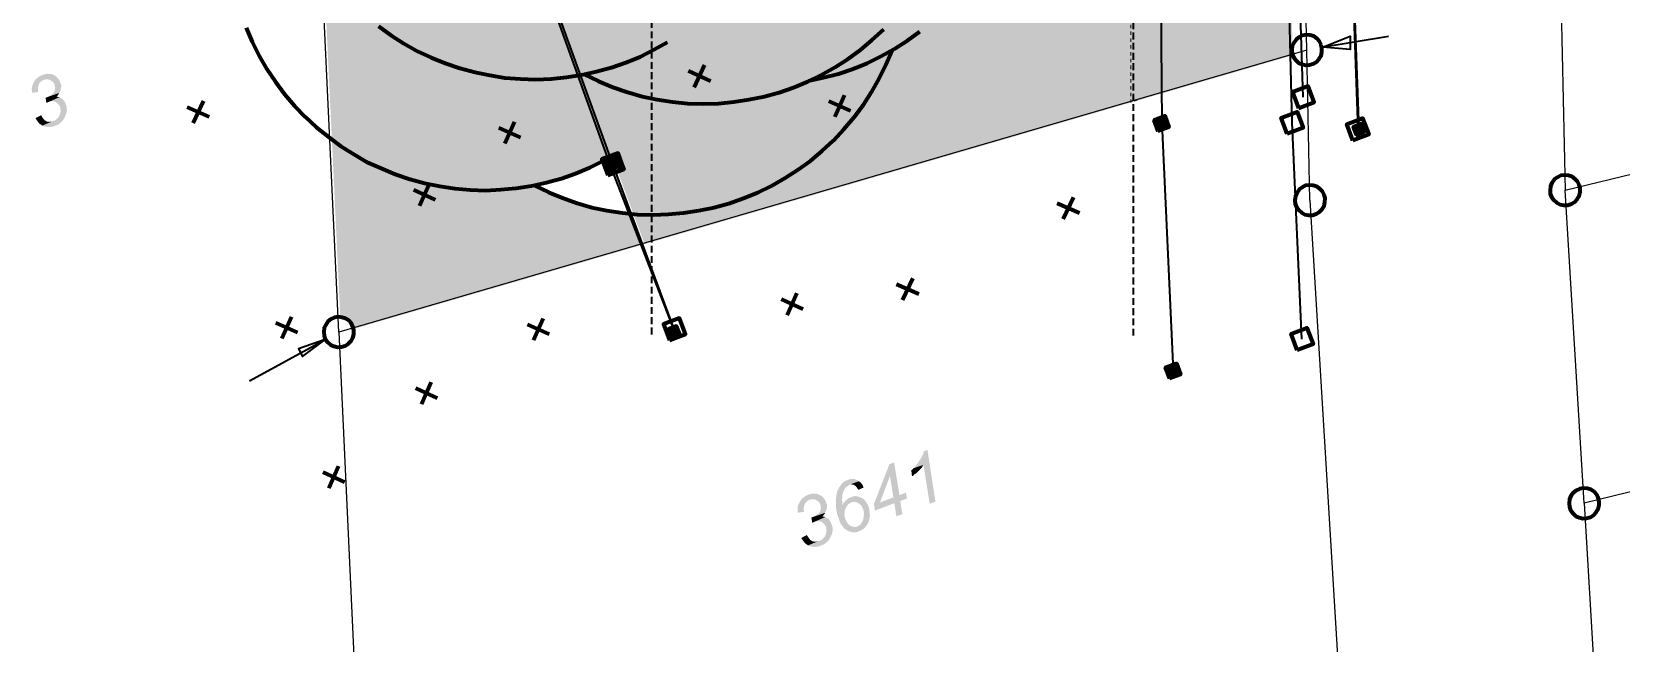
# Model space of a CAD drawing. Header units: metres. Extents: x -47 to 309, y -25 to 105.
# Drawn here: x 140.42 to 187.15, y 1.85 to 19.81 of the extents above; entities that cross this region are included whole.
import ezdxf

# ---------------------------------------------------------------- set-up
doc = ezdxf.new("R2010")
doc.units = ezdxf.units.M
for name, pattern in [('AUSGEZOGEN', [0]), ('PUNKT2_S9', [0.001, 0, -0.001]), ('VERDECKT2_S2', [0.27, 0.2, -0.07])]:
    doc.linetypes.add(name, pattern=pattern)
for name, color, linetype, lineweight in [('XR$1$Allgemein01_1', 7, 'AUSGEZOGEN', 13), ('XR$1$STANDARD_1', 7, 'AUSGEZOGEN', 25), ('XR$2$Möblierung', 7, 'AUSGEZOGEN', 13), ('XR$2$STANDARD_1', 7, 'AUSGEZOGEN', 25)]:
    doc.layers.add(name, color=color, linetype=linetype, lineweight=lineweight)

msp = doc.modelspace()

# ---------------------------------------------------------------- hatches: boundary and pattern name
at = {"layer": 'XR$1$STANDARD_1', "linetype": 'AUSGEZOGEN', "lineweight": 140, "transparency": 33554687}
h = msp.add_hatch(color=7, dxfattribs=at)
h.set_gradient(color2=(0, 0, 0), one_color=1)
h.paths.add_polyline_path([(140.7293, 18.539), (140.65, 18.5092), (140.6241, 18.4881), (140.5882, 18.4633), (140.5523, 18.4384), (140.5301, 18.4074), (140.5078, 18.3764), (140.4856, 18.3454), (140.4794, 18.3318), (140.4609, 18.2909), (140.4486, 18.2636), (140.43, 18.2227), (140.4214, 18.1855), (140.4166, 18.1384), (140.4179, 18.105), (140.4229, 18.0617), (140.418, 18.0146), (140.6112, 18.0422), (140.6, 18.0719), (140.595, 18.1152), (140.5998, 18.1623), (140.6084, 18.1995), (140.6171, 18.2366), (140.6257, 18.2738), (140.6479, 18.3048), (140.6702, 18.3358), (140.706, 18.3606), (140.732, 18.3817), (140.7716, 18.3967), (141.0848, 18.526), (141.0538, 18.5483), (141.0439, 18.5445), (141.0129, 18.5668), (140.9757, 18.5754), (140.9324, 18.5703), (140.8952, 18.579), (140.8518, 18.5739), (140.8184, 18.5726), (140.7788, 18.5577)], flags=0)
h = msp.add_hatch(color=7, dxfattribs=at)
h.set_gradient(color2=(0, 0, 0), one_color=1)
h.paths.add_polyline_path([(141.0848, 18.526), (140.7716, 18.3967), (140.8013, 18.4079), (140.8447, 18.4129), (140.8781, 18.4142), (140.9153, 18.4056), (140.9525, 18.397), (140.9797, 18.3846), (141.0145, 18.3525), (141.0455, 18.3302), (141.0703, 18.2944), (141.089, 18.2448), (141.094, 18.2015), (141.0953, 18.1681), (141.1003, 18.1247), (141.0917, 18.0875), (141.0732, 18.0466), (141.067, 18.033), (141.0448, 18.002), (141.0188, 17.9809), (140.9829, 17.9561), (140.947, 17.9312), (140.9112, 17.9064), (140.8716, 17.8915), (141.2219, 18.0122), (141.2441, 18.0432), (141.2527, 18.0804), (141.275, 18.1114), (141.2675, 18.1312), (141.2761, 18.1684), (141.2847, 18.2055), (141.2797, 18.2489), (141.2275, 18.3875), (141.2026, 18.4234), (141.1815, 18.4494), (141.1468, 18.4815), (141.1257, 18.5075)], flags=0)
h = msp.add_hatch(color=7, dxfattribs=at)
h.set_gradient(color2=(0, 0, 0), one_color=1)
h.paths.add_polyline_path([(141.2332, 17.8921), (140.904, 17.7454), (140.9535, 17.764), (140.9969, 17.7691), (141.0402, 17.7741), (141.0774, 17.7655), (141.1183, 17.747), (141.1493, 17.7247), (141.1803, 17.7025), (141.2014, 17.6765), (141.2262, 17.6406), (141.2511, 17.6047), (141.2548, 17.5948), (141.2598, 17.5515), (141.2611, 17.5181), (141.2661, 17.4747), (141.2575, 17.4375), (141.2489, 17.4004), (141.2304, 17.3595), (141.228, 17.3359), (141.2057, 17.3049), (141.1736, 17.2702), (141.1476, 17.2491), (141.1155, 17.2143), (141.0461, 17.1882), (140.7231, 17.0551), (140.764, 17.0366), (140.7875, 17.0342), (140.8247, 17.0256), (140.8619, 17.017), (140.9089, 17.0121), (140.9424, 17.0134), (140.9857, 17.0184), (141.0291, 17.0234), (141.1875, 17.0832), (141.2135, 17.1043), (141.2494, 17.1291), (141.2753, 17.1502), (141.3075, 17.1849), (141.3335, 17.206), (141.352, 17.2469), (141.3742, 17.2779), (141.3927, 17.3189), (141.4051, 17.3461), (141.4236, 17.387), (141.4322, 17.4242), (141.4408, 17.4614), (141.4494, 17.4985), (141.4444, 17.5419), (141.4431, 17.5753), (141.4381, 17.6187), (141.3895, 17.7474), (141.3647, 17.7833), (141.3436, 17.8093), (141.3089, 17.8414), (141.2952, 17.8476), (141.2642, 17.8698)], flags=0)
h = msp.add_hatch(color=7, dxfattribs=at)
h.set_gradient(color2=(0, 0, 0), one_color=1)
h.paths.add_polyline_path([(140.822, 17.8728), (140.8446, 17.723), (140.904, 17.7454), (141.2332, 17.8921), (141.1862, 17.897), (141.149, 17.9056), (141.1712, 17.9366), (141.2034, 17.9713), (141.2219, 18.0122), (140.8716, 17.8915), (140.8616, 17.8877)], flags=0)
h = msp.add_hatch(color=7, dxfattribs=at)
h.set_gradient(color2=(0, 0, 0), one_color=1)
h.paths.add_polyline_path([(140.6879, 17.3586), (140.527, 17.2753), (140.5345, 17.2555), (140.5593, 17.2196), (140.5841, 17.1837), (140.6052, 17.1578), (140.6301, 17.1219), (140.6611, 17.0996), (140.6921, 17.0774), (140.7231, 17.0551), (141.0461, 17.1882), (141.0065, 17.1733), (140.9632, 17.1683), (140.9198, 17.1632), (140.8827, 17.1718), (140.8455, 17.1805), (140.8145, 17.2027), (140.7872, 17.215), (140.7624, 17.2509), (140.7413, 17.2769), (140.7127, 17.3227)], flags=0)
h = msp.add_hatch(color=7, dxfattribs=at)
h.set_gradient(color2=(0, 0, 0), one_color=1)
h.paths.add_polyline_path([(166.7528, 7.5262), (166.6538, 7.4889), (166.6353, 7.448), (166.6267, 7.4108), (166.6082, 7.3699), (166.5958, 7.3427), (166.5773, 7.3018), (166.5551, 7.2707), (166.5328, 7.2397), (166.5044, 7.1951), (166.476, 7.1505), (166.4698, 7.1368), (166.4377, 7.1021), (166.4154, 7.0711), (166.3833, 7.0364), (166.361, 7.0054), (166.3351, 6.9843), (166.6359, 7.0863), (166.8174, 5.9446), (166.9857, 6.0081)], flags=0)
h = msp.add_hatch(color=7, dxfattribs=at)
h.set_gradient(color2=(0, 0, 0), one_color=1)
h.paths.add_polyline_path([(165.7724, 7.1567), (165.6338, 7.1045), (165.1799, 5.9382), (165.2075, 5.745), (165.7819, 5.9615), (165.837, 5.5751), (166.0152, 5.6423), (165.9502, 6.0249), (166.1483, 6.0996), (166.1182, 6.2692), (165.3557, 5.9818), (165.6505, 6.7602)], flags=0)
h = msp.add_hatch(color=7, dxfattribs=at)
h.set_gradient(color2=(0, 0, 0), one_color=1)
h.paths.add_polyline_path([(165.7724, 7.1567), (165.6505, 6.7602), (165.7518, 6.1311), (165.3557, 5.9818), (165.9301, 6.1983)], flags=0)
h = msp.add_hatch(color=7, dxfattribs=at)
h.set_gradient(color2=(0, 0, 0), one_color=1)
h.paths.add_polyline_path([(166.3351, 6.9843), (166.3029, 6.9495), (166.2769, 6.9284), (166.297, 6.755), (166.3268, 6.7662), (166.3589, 6.801), (166.3948, 6.8258), (166.4307, 6.8506), (166.4628, 6.8854), (166.4987, 6.9102), (166.5209, 6.9412), (166.5531, 6.9759), (166.5791, 6.997), (166.6013, 7.0281), (166.6136, 7.0553), (166.6359, 7.0863)], flags=0)
h = msp.add_hatch(color=7, dxfattribs=at)
h.set_gradient(color2=(0, 0, 0), one_color=1)
h.paths.add_polyline_path([(164.4058, 6.6417), (164.3365, 6.6155), (164.3006, 6.5907), (164.2747, 6.5696), (164.2388, 6.5448), (164.2165, 6.5138), (164.2104, 6.5001), (164.1881, 6.4691), (164.1659, 6.4381), (164.1436, 6.4071), (164.1251, 6.3662), (164.1066, 6.3253), (164.0918, 6.2745), (164.0832, 6.2373), (164.0746, 6.2002), (164.0697, 6.1531), (164.0611, 6.1159), (164.0662, 6.0726), (164.0575, 6.0354), (164.0626, 5.992), (164.0614, 5.9351), (164.059, 5.9115), (164.064, 5.8682), (164.0653, 5.8347), (164.2535, 5.9057), (164.2522, 5.9391), (164.2509, 5.9725), (164.2458, 6.0159), (164.2408, 6.0592), (164.2457, 6.1063), (164.2506, 6.1534), (164.2493, 6.1868), (164.2542, 6.2339), (164.2727, 6.2748), (164.2813, 6.312), (164.3035, 6.343), (164.3121, 6.3802), (164.3282, 6.3975), (164.3504, 6.4285), (164.3863, 6.4534), (164.4222, 6.4782), (164.4482, 6.4993), (164.7354, 6.6075), (164.7044, 6.6298), (164.6771, 6.6421), (164.6498, 6.6545), (164.6089, 6.673), (164.5755, 6.6717), (164.5284, 6.6765), (164.4851, 6.6715), (164.4454, 6.6566)], flags=0)
h = msp.add_hatch(color=7, dxfattribs=at)
h.set_gradient(color2=(0, 0, 0), one_color=1)
h.paths.add_polyline_path([(164.7354, 6.6075), (164.4482, 6.4993), (164.4779, 6.5105), (164.5113, 6.5118), (164.5584, 6.5069), (164.5956, 6.4983), (164.6129, 6.4822), (164.644, 6.46), (164.6651, 6.434), (164.6899, 6.3981), (164.7184, 6.3523), (164.8732, 6.422), (164.847, 6.4913), (164.8222, 6.5272), (164.8011, 6.5531), (164.7664, 6.5853)], flags=0)
h = msp.add_hatch(color=7, dxfattribs=at)
h.set_gradient(color2=(0, 0, 0), one_color=1)
h.paths.add_polyline_path([(163.2472, 6.205), (163.168, 6.1751), (163.142, 6.154), (163.1061, 6.1292), (163.0702, 6.1043), (163.048, 6.0733), (163.0257, 6.0423), (163.0035, 6.0113), (162.9973, 5.9977), (162.9788, 5.9568), (162.9665, 5.9295), (162.948, 5.8886), (162.9394, 5.8514), (162.9345, 5.8044), (162.9358, 5.7709), (162.9408, 5.7276), (162.9359, 5.6805), (163.1291, 5.7081), (163.1179, 5.7378), (163.1129, 5.7811), (163.1178, 5.8282), (163.1264, 5.8654), (163.135, 5.9026), (163.1436, 5.9397), (163.1658, 5.9707), (163.1881, 6.0017), (163.224, 6.0266), (163.2499, 6.0477), (163.2895, 6.0626), (163.6027, 6.1919), (163.5717, 6.2142), (163.5618, 6.2104), (163.5345, 6.2228), (163.4936, 6.2413), (163.4503, 6.2363), (163.4131, 6.2449), (163.3698, 6.2399), (163.3363, 6.2386), (163.2967, 6.2236)], flags=0)
h = msp.add_hatch(color=7, dxfattribs=at)
h.set_gradient(color2=(0, 0, 0), one_color=1)
h.paths.add_polyline_path([(163.6027, 6.1919), (163.2895, 6.0626), (163.3193, 6.0738), (163.3626, 6.0788), (163.396, 6.0801), (163.4332, 6.0715), (163.4704, 6.0629), (163.5014, 6.0407), (163.5324, 6.0184), (163.5634, 5.9962), (163.5882, 5.9603), (163.6069, 5.9108), (163.6119, 5.8674), (163.6132, 5.834), (163.6182, 5.7906), (163.6096, 5.7535), (163.5911, 5.7126), (163.5849, 5.6989), (163.5627, 5.6679), (163.5367, 5.6468), (163.5008, 5.622), (163.465, 5.5972), (163.4291, 5.5723), (163.3895, 5.5574), (163.7398, 5.6781), (163.7621, 5.7091), (163.7707, 5.7463), (163.7929, 5.7773), (163.7892, 5.7872), (163.794, 5.8343), (163.8027, 5.8715), (163.7976, 5.9148), (163.7454, 6.0534), (163.7205, 6.0893), (163.6994, 6.1153), (163.6647, 6.1474), (163.6436, 6.1734)], flags=0)
h = msp.add_hatch(color=7, dxfattribs=at)
h.set_gradient(color2=(0, 0, 0), one_color=1)
h.paths.add_polyline_path([(164.4959, 6.1327), (164.4265, 6.1066), (164.3907, 6.0818), (164.3684, 6.0508), (164.3486, 6.0433), (164.3264, 6.0123), (164.2942, 5.9776), (164.272, 5.9466), (164.2535, 5.9057), (164.0653, 5.8347), (164.0703, 5.7914), (164.0754, 5.7481), (164.0903, 5.7084), (164.0953, 5.6651), (164.1003, 5.6218), (164.1937, 5.3742), (164.2185, 5.3383), (164.2433, 5.3024), (164.2644, 5.2764), (164.2893, 5.2406), (164.3104, 5.2146), (164.3414, 5.1923), (164.3724, 5.1701), (164.3996, 5.1578), (164.693, 5.2796), (164.6534, 5.2647), (164.6199, 5.2634), (164.5729, 5.2683), (164.5357, 5.2769), (164.4948, 5.2954), (164.4675, 5.3077), (164.4365, 5.33), (164.4154, 5.356), (164.3906, 5.3918), (164.3657, 5.4277), (164.3172, 5.5565), (164.3122, 5.5998), (164.3109, 5.6333), (164.3158, 5.6803), (164.3145, 5.7138), (164.3231, 5.7509), (164.3416, 5.7918), (164.3539, 5.8191), (164.3724, 5.86), (164.3947, 5.891), (164.4169, 5.922), (164.4429, 5.9431), (164.4788, 5.968), (164.5085, 5.9792), (164.8316, 6.1122), (164.8043, 6.1246), (164.7634, 6.1431), (164.7262, 6.1517), (164.689, 6.1603), (164.6519, 6.1689), (164.6184, 6.1676), (164.5751, 6.1626), (164.5355, 6.1477)], flags=0)
h = msp.add_hatch(color=7, dxfattribs=at)
h.set_gradient(color2=(0, 0, 0), one_color=1)
h.paths.add_polyline_path([(164.8316, 6.1122), (164.5085, 5.9792), (164.5481, 5.9941), (164.5915, 5.9991), (164.6249, 6.0004), (164.6757, 5.9856), (164.703, 5.9733), (164.734, 5.951), (164.765, 5.9288), (164.796, 5.9066), (164.8208, 5.8707), (164.8357, 5.8311), (164.8606, 5.7952), (164.868, 5.7754), (164.8693, 5.7419), (164.8843, 5.7023), (164.8794, 5.6553), (164.8844, 5.6119), (164.8758, 5.5747), (164.8795, 5.5648), (164.8709, 5.5277), (164.8661, 5.4806), (164.8475, 5.4397), (164.8352, 5.4124), (164.813, 5.3814), (164.7907, 5.3504), (164.7586, 5.3157), (164.7227, 5.2908), (164.693, 5.2796), (164.3996, 5.1578), (164.4269, 5.1454), (164.4678, 5.1269), (164.505, 5.1183), (164.5422, 5.1097), (164.5892, 5.1048), (164.6227, 5.1061), (164.666, 5.1111), (164.8047, 5.1634), (164.8405, 5.1882), (164.8764, 5.2131), (164.9024, 5.2342), (164.9246, 5.2652), (164.9568, 5.2999), (164.979, 5.3309), (164.9975, 5.3718), (165.0198, 5.4028), (165.0284, 5.44), (165.037, 5.4772), (165.0456, 5.5143), (165.0542, 5.5515), (165.0591, 5.5986), (165.0578, 5.632), (165.0528, 5.6754), (165.0515, 5.7088), (165.0464, 5.7521), (165.0414, 5.7955), (164.9892, 5.9341), (164.9643, 5.97), (164.9395, 6.0059), (164.9184, 6.0319), (164.8936, 6.0677), (164.8626, 6.09)], flags=0)
h = msp.add_hatch(color=7, dxfattribs=at)
h.set_gradient(color2=(0, 0, 0), one_color=1)
h.paths.add_polyline_path([(163.34, 5.5387), (163.3625, 5.3889), (163.4219, 5.4113), (163.7512, 5.558), (163.7041, 5.5629), (163.6669, 5.5715), (163.6891, 5.6025), (163.7213, 5.6372), (163.7398, 5.6781), (163.3895, 5.5574), (163.3796, 5.5537)], flags=0)
h = msp.add_hatch(color=7, dxfattribs=at)
h.set_gradient(color2=(0, 0, 0), one_color=1)
h.paths.add_polyline_path([(163.7512, 5.558), (163.4219, 5.4113), (163.4714, 5.43), (163.5148, 5.435), (163.5619, 5.4301), (163.5953, 5.4314), (163.6362, 5.4129), (163.6672, 5.3906), (163.6982, 5.3684), (163.7193, 5.3424), (163.7441, 5.3065), (163.769, 5.2707), (163.7727, 5.2608), (163.7777, 5.2174), (163.779, 5.184), (163.7841, 5.1406), (163.7754, 5.1035), (163.7668, 5.0663), (163.7483, 5.0254), (163.7459, 5.0018), (163.7236, 4.9708), (163.6915, 4.9361), (163.6693, 4.9051), (163.6334, 4.8803), (163.5641, 4.8541), (163.241, 4.7211), (163.2819, 4.7026), (163.3054, 4.7001), (163.3463, 4.6816), (163.3798, 4.6829), (163.4269, 4.678), (163.4603, 4.6793), (163.5036, 4.6843), (163.547, 4.6894), (163.7054, 4.7491), (163.7314, 4.7702), (163.7673, 4.795), (163.7933, 4.8161), (163.8254, 4.8509), (163.8514, 4.872), (163.8699, 4.9129), (163.8921, 4.9439), (163.9107, 4.9848), (163.923, 5.012), (163.9415, 5.053), (163.9501, 5.0901), (163.9587, 5.1273), (163.9673, 5.1645), (163.9623, 5.2078), (163.961, 5.2413), (163.956, 5.2846), (163.9075, 5.4133), (163.8826, 5.4492), (163.8615, 5.4752), (163.8268, 5.5073), (163.8132, 5.5135), (163.7822, 5.5358)], flags=0)
h = msp.add_hatch(color=7, dxfattribs=at)
h.set_gradient(color2=(0, 0, 0), one_color=1)
h.paths.add_polyline_path([(163.2058, 5.0245), (163.0449, 4.9412), (163.0524, 4.9214), (163.0772, 4.8855), (163.102, 4.8497), (163.1231, 4.8237), (163.148, 4.7878), (163.179, 4.7656), (163.21, 4.7433), (163.241, 4.7211), (163.5641, 4.8541), (163.5244, 4.8392), (163.4811, 4.8342), (163.4378, 4.8292), (163.4006, 4.8378), (163.3634, 4.8464), (163.3324, 4.8686), (163.3051, 4.881), (163.2803, 4.9168), (163.2592, 4.9428), (163.2306, 4.9886)], flags=0)
at = {"layer": 'XR$2$Möblierung', "linetype": 'AUSGEZOGEN', "lineweight": 35, "transparency": 33554687}
msp.add_hatch(color=254, dxfattribs=at).paths.add_polyline_path([(155.6728, 15.0823), (155.2468, 15.2836), (155.1733, 15.2673), (154.7238, 15.1997), (154.2767, 15.1556), (153.8222, 15.1313), (153.3725, 15.1541), (152.9191, 15.1867), (152.4743, 15.2566), (152.032, 15.35), (151.5921, 15.4669), (151.1645, 15.6112), (150.7493, 15.7826), (150.3402, 15.9677), (149.9497, 16.1938), (149.5653, 16.4334), (149.2393, 16.6771), (149.4877, 11.4169), (149.6059, 11.4046), (149.7075, 11.3751), (149.8005, 11.3083), (149.8774, 11.2242), (149.9401, 11.0977), (158.3845, 13.5557), (158.0365, 14.4568), (157.8464, 14.4765), (157.3917, 14.5427), (156.9493, 14.6361), (156.5193, 14.7567), (156.088, 14.9108)])
at = {"layer": 'XR$2$STANDARD_1', "linetype": 'AUSGEZOGEN', "lineweight": 25, "transparency": 33554687}
for points in [[(174.5116, 46.7132), (174.6221, 46.7549), (174.7453, 46.4281), (174.5502, 46.3546), (174.9829, 43.1248), (175.1024, 43.1698), (175.2256, 42.843), (174.9288, 42.7312), (173.3806, 38.5851), (173.4007, 38.5927), (173.5239, 38.2659), (173.314, 38.1868), (173.9113, 28.8327), (174.0214, 28.8741), (174.1445, 28.5473), (173.9105, 28.4591), (173.6603, 24.4064), (173.7476, 24.4393), (173.8707, 24.1125), (173.6505, 24.0295), (173.7023, 18.0144), (177.4936, 19.1179), (177.35, 24.8132), (177.1917, 24.7535), (177.0163, 25.2189), (177.3224, 25.3343), (177.132, 27.7054), (176.9726, 27.6453), (176.7972, 28.1108), (177.105, 28.2268), (177.0205, 32.0063), (176.8664, 31.9482), (176.6872, 32.4235), (177.0083, 32.5445), (176.9269, 36.0764), (176.7692, 36.017), (176.5937, 36.4824), (176.9202, 36.6054), (176.9053, 41.5082), (176.7564, 41.4521), (176.581, 41.9175), (176.8996, 42.0376), (176.7684, 48.887), (176.6215, 48.8317), (176.4461, 49.2971), (176.7434, 49.4092), (176.5607, 51.8134), (174.146, 51.1065)], [(172.7978, 50.5997), (172.7978, 17.7511), (173.7023, 18.0144), (173.6505, 24.0295), (173.5439, 23.9894), (173.4208, 24.3162), (173.6603, 24.4064), (173.9105, 28.4591), (173.8177, 28.4242), (173.6946, 28.751), (173.9113, 28.8327), (173.314, 38.1868), (173.1971, 38.1427), (173.0739, 38.4695), (173.3806, 38.5851), (174.9288, 42.7312), (174.8988, 42.7199), (174.7757, 43.0467), (174.9829, 43.1248), (174.5502, 46.3546), (174.4185, 46.3049), (174.2953, 46.6317), (174.5116, 46.7132), (174.146, 51.1065), (172.8563, 50.729)], [(170.9879, 28.4819), (170.9398, 28.0181), (170.86, 27.5695), (170.7666, 27.1272), (170.6361, 26.6934), (170.4919, 26.2659), (170.3067, 25.8568), (170.108, 25.4539), (169.882, 25.0634), (169.6287, 24.6852), (169.3967, 24.3748), (169.3853, 24.3107), (169.2919, 23.8683), (169.1613, 23.4346), (169.1886, 23.4223), (169.0652, 23.1496), (169.0171, 23.007), (168.832, 22.598), (168.6332, 22.1951), (168.4072, 21.8045), (168.1539, 21.4263), (167.8833, 21.0642), (167.5952, 20.7181), (167.2762, 20.3943), (166.9534, 20.0804), (166.596, 19.7986), (166.231, 19.5367), (165.8487, 19.2908), (165.7827, 19.2546), (165.5955, 18.8222), (165.3968, 18.4193), (165.1745, 18.0188), (164.9311, 17.6444), (164.6604, 17.2822), (164.3625, 16.9324), (164.0571, 16.6025), (163.7207, 16.2947), (163.3768, 16.0068), (163.0119, 15.7448), (162.6295, 15.4989), (162.2298, 15.2691), (161.8289, 15.0727), (161.4068, 14.9023), (160.9772, 14.7518), (160.5464, 14.6346), (160.0944, 14.5434), (159.6449, 14.4758), (159.1978, 14.4317), (158.7494, 14.4211), (158.2936, 14.4302), (158.11, 14.4492), (158.4369, 13.571), (172.7978, 17.7511), (172.7978, 28.4819)], [(168.832, 22.598), (168.9573, 22.875), (169.0652, 23.1496), (169.1613, 23.4346), (169.2919, 23.8683), (169.3981, 24.3711), (169.07, 23.977), (168.751, 23.6532), (168.4282, 23.3393), (168.0707, 23.0575), (167.7728, 22.8436), (167.7728, 22.7345), (167.6108, 22.7345), (167.3234, 22.5496), (167.2575, 22.5134), (167.0703, 22.081), (166.8715, 21.6781), (166.6492, 21.2777), (166.4058, 20.9032), (166.1352, 20.5411), (165.8373, 20.1913), (165.5319, 19.8613), (165.1955, 19.5535), (164.8516, 19.2656), (164.4866, 19.0037), (164.1043, 18.7578), (163.7046, 18.528), (163.3552, 18.3568), (163.758, 18.4463), (164.2025, 18.5573), (164.632, 18.7079), (165.0442, 18.8745), (165.4551, 19.0746), (165.8487, 19.2908), (166.231, 19.5367), (166.596, 19.7986), (166.9534, 20.0804), (167.2762, 20.3943), (167.5952, 20.7181), (167.8833, 21.0642), (168.1539, 21.4263), (168.4072, 21.8045), (168.6332, 22.1951)], [(156.5388, 18.5097), (156.6193, 18.5218), (155.1186, 22.6611), (155.0414, 22.6611)], [(155.7515, 18.4144), (155.2969, 18.3901), (154.8473, 18.4129), (154.3939, 18.4456), (153.9491, 18.5154), (153.5068, 18.6088), (153.0668, 18.7258), (152.6393, 18.87), (152.224, 19.0415), (151.815, 19.2266), (151.4244, 19.4526), (151.0401, 19.6923), (150.6779, 19.9629), (150.322, 20.2472), (149.992, 20.5526), (149.6781, 20.8754), (149.3901, 21.2192), (149.1183, 21.5805), (148.9994, 21.7564), (149.2393, 16.6771), (149.5653, 16.4334), (149.9497, 16.1938), (150.3402, 15.9677), (150.7493, 15.7826), (151.1645, 15.6112), (151.5921, 15.4669), (152.032, 15.35), (152.4743, 15.2566), (152.9191, 15.1867), (153.3725, 15.1541), (153.8222, 15.1313), (154.2767, 15.1556), (154.7238, 15.1997), (155.1733, 15.2673), (155.6116, 15.3646), (156.0524, 15.4855), (156.472, 15.6324), (156.8941, 15.8028), (157.2634, 15.9932), (157.243, 16.0474), (157.4049, 16.1084), (156.5388, 18.5097), (156.1986, 18.4585)], [(165.7827, 19.2546), (165.4551, 19.0746), (165.0442, 18.8745), (164.632, 18.7079), (164.2025, 18.5573), (163.758, 18.4463), (163.3552, 18.3568), (163.3036, 18.3316), (162.8815, 18.1612), (162.452, 18.0106), (162.0211, 17.8934), (161.5692, 17.8023), (161.1196, 17.7346), (160.6726, 17.6905), (160.2242, 17.6799), (159.7684, 17.689), (159.3211, 17.7354), (158.8664, 17.8015), (158.4241, 17.8949), (157.9941, 18.0156), (157.5628, 18.1697), (157.1476, 18.3412), (156.7215, 18.5424), (156.62, 18.5199), (157.4836, 16.138), (157.7184, 16.2265), (157.8938, 15.7611), (157.6552, 15.6711), (158.11, 14.4492), (158.2936, 14.4302), (158.7494, 14.4211), (159.1978, 14.4317), (159.6449, 14.4758), (160.0944, 14.5434), (160.5464, 14.6346), (160.9772, 14.7518), (161.4068, 14.9023), (161.8289, 15.0727), (162.2298, 15.2691), (162.6295, 15.4989), (163.0119, 15.7448), (163.3768, 16.0068), (163.7207, 16.2947), (164.0571, 16.6025), (164.3625, 16.9324), (164.6604, 17.2822), (164.9311, 17.6444), (165.1745, 18.0188), (165.3968, 18.4193), (165.5955, 18.8222)], [(157.4049, 16.1084), (157.4836, 16.138), (156.6193, 18.5218), (156.5388, 18.5097)], [(157.2634, 15.9932), (157.3013, 16.0128), (157.4165, 16.0761), (157.4049, 16.1084), (157.243, 16.0474)], [(157.3274, 15.9435), (157.448, 15.9889), (157.4165, 16.0761), (157.3013, 16.0128), (157.2634, 15.9932), (157.4185, 15.5819), (157.5787, 15.6423), (157.5368, 15.7509), (157.417, 15.7058)], [(157.4165, 16.0761), (157.4912, 16.1171), (157.4836, 16.138), (157.4049, 16.1084)], [(157.448, 15.9889), (157.5269, 16.0186), (157.4912, 16.1171), (157.4165, 16.0761)], [(157.4912, 16.1171), (157.6292, 16.1929), (157.4836, 16.138)], [(157.4912, 16.1171), (157.5269, 16.0186), (157.5552, 16.0293), (157.6448, 15.7916), (157.6145, 15.7802), (157.6552, 15.6711), (157.8938, 15.7611), (157.7184, 16.2265), (157.6292, 16.1929)]]:
    msp.add_hatch(color=254, dxfattribs=at).paths.add_polyline_path(points)
h = msp.add_hatch(color=254, dxfattribs=at)
h.paths.add_polyline_path([(151.5809, 37.8219), (151.1911, 37.5958), (150.8224, 37.3438), (150.4748, 37.0657), (150.131, 36.7778), (149.8119, 36.454), (149.5164, 36.1277), (149.2284, 35.7817), (148.9714, 35.4134), (148.7416, 35.0327), (148.5293, 34.636), (148.4062, 34.376), (148.5791, 30.6625), (148.6969, 30.6503), (148.7985, 30.6208), (148.8915, 30.554), (148.9685, 30.4699), (149.0157, 30.3746), (149.0431, 30.2719), (149.0408, 30.1579), (149.015, 30.0464), (148.9582, 29.9571), (148.8778, 29.8703), (148.7862, 29.8132), (148.6736, 29.782), (148.6205, 29.7783), (148.724, 27.5873), (148.7813, 27.5607), (148.7307, 27.4456), (148.9994, 21.7564), (149.1183, 21.5805), (149.3901, 21.2192), (149.6781, 20.8754), (149.992, 20.5526), (150.322, 20.2472), (150.6779, 19.9629), (151.0401, 19.6923), (151.4244, 19.4526), (151.815, 19.2266), (152.224, 19.0415), (152.6393, 18.87), (153.0668, 18.7258), (153.5068, 18.6088), (153.9491, 18.5154), (154.3939, 18.4456), (154.8473, 18.4129), (155.2969, 18.3901), (155.7515, 18.4144), (156.1986, 18.4585), (156.5388, 18.5097), (155.0414, 22.6611), (154.4463, 22.6611), (154.4463, 22.7345), (154.2978, 22.7345), (154.2978, 24.7228), (153.3039, 27.4783), (153.1391, 27.4162), (152.9637, 27.8816), (153.4291, 28.0571), (153.6045, 27.5916), (153.3639, 27.5009), (153.4998, 27.1261), (153.531, 27.1115), (153.5168, 27.0792), (154.2978, 24.925), (154.2978, 32.7345), (158.7978, 32.7345), (158.7978, 33.4122), (157.6631, 36.9249), (157.4463, 36.8432), (157.2708, 37.3086), (157.5017, 37.3957), (157.0839, 38.5498), (156.7744, 38.6257), (156.3296, 38.6956), (155.8923, 38.7457), (155.4389, 38.7783), (154.9906, 38.7677), (154.5459, 38.7471), (154.1026, 38.6931), (153.6605, 38.6057), (153.2259, 38.4984), (152.7988, 38.3714), (152.3829, 38.2146), (151.9782, 38.0282)])
h.paths.add_polyline_path([(153.2322, 37.7317), (153.559, 37.8549), (153.6821, 37.5281), (153.3553, 37.4049)], flags=16)
h.paths.add_polyline_path([(154.9066, 33.4092), (155.0297, 33.0824), (154.7029, 32.9592), (154.5798, 33.286)], flags=16)
h = msp.add_hatch(color=254, dxfattribs=at)
h.paths.add_polyline_path([(167.3234, 22.5496), (167.6108, 22.7345), (159.8909, 22.7345), (159.8909, 22.6611), (155.1186, 22.6611), (156.6193, 18.5218), (156.6481, 18.5261), (156.7215, 18.5424), (157.1476, 18.3412), (157.5628, 18.1697), (157.9941, 18.0156), (158.4241, 17.8949), (158.8664, 17.8015), (159.3211, 17.7354), (159.7684, 17.689), (160.2242, 17.6799), (160.6726, 17.6905), (161.1196, 17.7346), (161.5692, 17.8023), (162.0211, 17.8934), (162.452, 18.0106), (162.8815, 18.1612), (163.3036, 18.3316), (163.7046, 18.528), (164.1043, 18.7578), (164.4866, 19.0037), (164.8516, 19.2656), (165.1955, 19.5535), (165.5319, 19.8613), (165.8373, 20.1913), (166.1352, 20.5411), (166.4058, 20.9032), (166.6492, 21.2777), (166.8715, 21.6781), (167.0703, 22.081), (167.2575, 22.5134)])
h.paths.add_polyline_path([(156.667, 20.5464), (156.3124, 21.4872), (156.5006, 21.5581), (156.9685, 20.9767), (156.9934, 20.9408), (157.0976, 20.8444), (157.0565, 20.9533), (157.0589, 20.9768), (157.0539, 21.0202), (157.0638, 21.0239), (157.0353, 21.7596), (157.2037, 21.8231), (157.5583, 20.8823), (157.4394, 20.8375), (157.1446, 21.6198), (157.1622, 20.733), (157.0532, 20.6919), (156.4873, 21.3834), (156.7858, 20.5912)], flags=16)
h.paths.add_polyline_path([(157.7786, 20.9879), (157.724, 21.0126), (157.7067, 21.0287), (157.6794, 21.041), (157.6719, 21.0608), (157.6508, 21.0868), (157.621, 21.166), (157.6197, 21.1995), (157.6258, 21.2131), (157.6345, 21.2503), (157.6591, 21.3048), (157.6752, 21.3222), (157.7012, 21.3433), (157.7173, 21.3607), (157.7234, 21.3743), (157.7432, 21.3818), (157.7692, 21.4029), (157.8286, 21.4253), (157.8546, 21.4464), (157.8843, 21.4576), (157.9103, 21.4787), (157.94, 21.4899), (157.9561, 21.5072), (157.9858, 21.5184), (158.0099, 21.5445), (157.9782, 21.6286), (157.9434, 21.6608), (157.9335, 21.6571), (157.9063, 21.6694), (157.8592, 21.6743), (157.7304, 21.6258), (157.7144, 21.6084), (157.6884, 21.5873), (157.6785, 21.5836), (157.6662, 21.5563), (157.6613, 21.5092), (157.6626, 21.4758), (157.6601, 21.4522), (157.5437, 21.431), (157.5325, 21.4607), (157.535, 21.4842), (157.5337, 21.5177), (157.546, 21.5449), (157.5485, 21.5685), (157.567, 21.6094), (157.593, 21.6305), (157.6053, 21.6578), (157.6214, 21.6751), (157.6412, 21.6826), (157.6671, 21.7037), (157.687, 21.7112), (157.7129, 21.7323), (157.8318, 21.777), (157.8553, 21.7746), (157.885, 21.7858), (157.9085, 21.7834), (157.9185, 21.7871), (157.9519, 21.7884), (157.9792, 21.776), (158.0027, 21.7736), (158.0163, 21.7674), (158.0337, 21.7514), (158.0548, 21.7254), (158.0722, 21.7093), (158.0858, 21.7031), (158.2426, 21.2872), (158.2599, 21.2712), (158.2786, 21.2216), (158.2997, 21.1957), (158.3171, 21.1796), (158.3307, 21.1734), (158.2119, 21.1286), (158.1945, 21.1447), (158.147, 21.2031), (158.1239, 21.152), (158.1078, 21.1346), (158.0856, 21.1036), (158.0695, 21.0863), (158.0596, 21.0825), (158.0435, 21.0652), (158.0175, 21.0441), (157.968, 21.0254), (157.942, 21.0043), (157.9086, 21.003), (157.8591, 20.9844), (157.8257, 20.9831)], flags=16)
h.paths.add_polyline_path([(158.6278, 21.2854), (158.608, 21.2779), (158.5943, 21.2841), (158.5609, 21.2828), (158.5336, 21.2951), (158.5101, 21.2976), (158.4927, 21.3137), (158.4655, 21.326), (158.4481, 21.3421), (158.4369, 21.3718), (158.4233, 21.3779), (158.4083, 21.4176), (158.3872, 21.4435), (158.2155, 21.8991), (158.3344, 21.9439), (158.5098, 21.4784), (158.5272, 21.4623), (158.5309, 21.4524), (158.5656, 21.4203), (158.5929, 21.408), (158.5966, 21.3981), (158.6202, 21.3956), (158.6536, 21.3969), (158.6734, 21.4044), (158.697, 21.4019), (158.7229, 21.423), (158.7427, 21.4305), (158.7687, 21.4516), (158.7848, 21.469), (158.7971, 21.4962), (158.8132, 21.5136), (158.8205, 21.5842), (158.8192, 21.6177), (158.6513, 22.0633), (158.7701, 22.1081), (159.0239, 21.4347), (158.9249, 21.3974), (158.8876, 21.4964), (158.8505, 21.4146), (158.8345, 21.3972), (158.8221, 21.3699), (158.806, 21.3526), (158.7862, 21.3451), (158.7603, 21.324), (158.7405, 21.3165), (158.7145, 21.2954), (158.681, 21.2941), (158.6612, 21.2867)], flags=16)
h.paths.add_polyline_path([(159.3569, 21.5715), (159.2863, 21.5788), (159.259, 21.5911), (159.2354, 21.5936), (159.2317, 21.6035), (159.2082, 21.6059), (159.1908, 21.622), (159.1635, 21.6343), (159.1462, 21.6504), (159.1251, 21.6764), (159.1176, 21.6962), (159.0965, 21.7222), (159.0791, 21.7382), (159.0157, 21.9066), (159.0144, 21.94), (159.0168, 21.9636), (159.0056, 21.9933), (159.0105, 22.0404), (159.0229, 22.0676), (159.0277, 22.1147), (159.0376, 22.1184), (159.05, 22.1457), (159.0524, 22.1692), (159.0784, 22.1903), (159.0907, 22.2176), (159.1068, 22.235), (159.1266, 22.2424), (159.1526, 22.2635), (159.1687, 22.2809), (159.2776, 22.322), (159.311, 22.3233), (159.3346, 22.3208), (159.3643, 22.332), (159.3878, 22.3296), (159.4151, 22.3172), (159.4386, 22.3148), (159.5068, 22.284), (159.5763, 22.2197), (159.5974, 22.1937), (159.6147, 22.1776), (159.6259, 22.1479), (159.647, 22.1219), (159.6806, 22.0328), (159.1657, 21.8387), (159.2079, 21.7868), (159.2153, 21.767), (159.2364, 21.741), (159.2712, 21.7088), (159.3257, 21.6842), (159.3728, 21.6793), (159.4062, 21.6806), (159.4298, 21.6781), (159.4892, 21.7005), (159.5152, 21.7216), (159.535, 21.7291), (159.5473, 21.7564), (159.5572, 21.7601), (159.5819, 21.8146), (159.5868, 21.8617), (159.5954, 21.8989), (159.718, 21.9338), (159.7205, 21.8669), (159.7181, 21.8434), (159.7058, 21.8161), (159.7033, 21.7925), (159.6725, 21.7244), (159.6242, 21.6723), (159.5983, 21.6512), (159.5822, 21.6338), (159.5228, 21.6114), (159.5067, 21.594), (159.4968, 21.5903), (159.4733, 21.5927), (159.4139, 21.5703), (159.3903, 21.5728)], flags=16)
h.paths.add_polyline_path([(159.8101, 22.4096), (159.8409, 22.4777), (159.8433, 22.5013), (159.8495, 22.5149), (159.8755, 22.536), (159.8916, 22.5534), (159.9411, 22.572), (159.9745, 22.5733), (159.9943, 22.5808), (160.0315, 22.5722), (160.055, 22.5698), (160.0528, 22.4558), (160.0193, 22.4545), (159.9958, 22.4569), (159.9364, 22.4345), (159.9104, 22.4134), (159.8943, 22.3961), (159.8919, 22.3725), (159.8795, 22.3453), (159.8808, 22.3118), (159.8784, 22.2883), (159.897, 22.2388), (159.8983, 22.2053), (160.0439, 21.8191), (159.935, 21.7781), (159.6812, 22.4515), (159.7802, 22.4888)], flags=16)

# ---------------------------------------------------------------- linework, layer by layer
at = {"layer": 'XR$1$Allgemein01_1', "color": 7, "linetype": 'PUNKT2_S9', "lineweight": 13, "transparency": 33554687}
for p, q in [((172.7335, 50.6167), (172.7335, 17.7359)), ((177.9095, 19.2747), (173.1088, 17.8773)), ((173.1088, 17.8773), (172.7335, 17.7359))]:
    msp.add_line(p, q, dxfattribs=at)
at = {"layer": 'XR$1$STANDARD_1', "color": 7, "linetype": 'AUSGEZOGEN', "lineweight": -3, "transparency": 33554687}
for p, q in [((149.4445, 10.9892), (148.5355, 30.2349)), ((177.9095, 19.2747), (149.4445, 10.9892)), ((177.9998, 14.8641), (177.9095, 19.2747)), ((185.5006, 15.1577), (202.1857, 19.2296)), ((177.9998, 14.8641), (179.4122, -8.3878)), ((149.4445, 10.9892), (150.8324, -19.1595)), ((186.0609, 5.9593), (186.6112, -3.2429))]:
    msp.add_line(p, q, dxfattribs=at)
at = {"layer": 'XR$1$STANDARD_1', "color": 62, "linetype": 'AUSGEZOGEN', "lineweight": 140, "transparency": 33554687}
for p, q in [((159.8966, 18.1857), (160.1927, 18.8402)), ((159.7174, 18.661), (160.3719, 18.3649)), ((145.161, 17.1331), (145.4609, 17.7777)), ((163.851, 17.7761), (164.4918, 17.4861)), ((164.0264, 17.3107), (164.3164, 17.9515)), ((144.9856, 17.5986), (145.6363, 17.3123)), ((173.7453, 16.9701), (173.6222, 17.2969)), ((173.7651, 16.9776), (173.642, 17.3044)), ((173.7849, 16.985), (173.6618, 17.3118)), ((173.8047, 16.9925), (173.6816, 17.3193)), ((173.8246, 17), (173.7014, 17.3268)), ((173.8444, 17.0074), (173.7212, 17.3342)), ((173.8543, 17.0112), (173.7311, 17.338)), ((154.1488, 16.992), (154.7896, 16.702)), ((154.3242, 16.5266), (154.6142, 17.1674)), ((173.4043, 17.2148), (173.5275, 16.888)), ((173.5374, 16.8917), (173.4142, 17.2185)), ((173.5572, 16.8992), (173.434, 17.226)), ((173.577, 16.9067), (173.4538, 17.2335)), ((173.5968, 16.9141), (173.4736, 17.2409)), ((173.6166, 16.9216), (173.4934, 17.2484)), ((173.6364, 16.929), (173.5132, 17.2558)), ((173.6562, 16.9365), (173.533, 17.2633)), ((173.676, 16.944), (173.5528, 17.2708)), ((173.6958, 16.9514), (173.5726, 17.2782)), ((173.7156, 16.9589), (173.5925, 17.2857)), ((151.6374, 15.1633), (152.2782, 14.8733)), ((151.8128, 14.6979), (152.1028, 15.3387)), ((170.7436, 14.3119), (171.0435, 14.9565)), ((170.5682, 14.7774), (171.2189, 14.4911)), ((165.8442, 12.3975), (166.495, 12.1113)), ((166.0196, 11.9321), (166.3196, 12.5767)), ((162.4486, 11.9546), (163.0895, 11.6646)), ((162.624, 11.4892), (162.9141, 12.1301)), ((147.5886, 11.2623), (148.2294, 10.9723)), ((147.764, 10.7969), (148.054, 11.4377)), ((155.1674, 10.7485), (155.4574, 11.3893)), ((154.992, 11.2139), (155.6329, 10.9239)), ((173.7459, 9.947), (173.869, 9.6202)), ((173.8888, 9.6277), (173.7657, 9.9545)), ((173.9185, 9.6389), (173.7954, 9.9657)), ((173.9384, 9.6464), (173.8152, 9.9731)), ((173.9582, 9.6538), (173.835, 9.9806)), ((173.978, 9.6613), (173.8548, 9.9881)), ((173.9978, 9.6687), (173.8746, 9.9955)), ((174.0176, 9.6762), (173.8944, 10.003)), ((174.0374, 9.6837), (173.9142, 10.0105)), ((174.0572, 9.6911), (173.934, 10.0179)), ((174.077, 9.6986), (173.9538, 10.0254)), ((174.0968, 9.7061), (173.9736, 10.0329)), ((174.1166, 9.7135), (173.9934, 10.0403)), ((174.1364, 9.721), (174.0132, 10.0478)), ((174.1562, 9.7285), (174.0331, 10.0553)), ((174.176, 9.7359), (174.0529, 10.0627)), ((151.8708, 8.8727), (152.1608, 9.5135)), ((151.6954, 9.3381), (152.3362, 9.0481)), ((149.1499, 6.3995), (149.4362, 7.0503)), ((148.9708, 6.8749), (149.6154, 6.5749))]:
    msp.add_line(p, q, dxfattribs=at)
at = {"layer": 'XR$1$STANDARD_1', "color": 6, "linetype": 'AUSGEZOGEN', "lineweight": 140, "transparency": 33554687}
for p, q in [((179.2795, 17.0202), (179.3691, 16.7825)), ((179.5968, 16.8684), (179.5073, 17.106))]:
    msp.add_line(p, q, dxfattribs=at)
at = {"layer": 'XR$1$STANDARD_1', "color": 52, "linetype": 'AUSGEZOGEN', "lineweight": 140, "transparency": 33554687}
msp.add_line((157.5805, 15.8086), (157.491, 16.0463), dxfattribs=at)
at = {"layer": 'XR$1$STANDARD_1', "color": 7, "linetype": 'AUSGEZOGEN', "lineweight": -3, "transparency": 33554687}
for points in [[(185.2817, 64.0799), (184.9112, 41.8073), (185.5006, 15.1577)], [(177.9095, 19.2747), (177.4101, 41.7849), (177.643, 55.1502), (147.7802, 46.4623)], [(205.4067, 10.6834), (186.0609, 5.9593), (185.5006, 15.1577)]]:
    msp.add_lwpolyline(points, dxfattribs=at)
at = {"layer": 'XR$1$STANDARD_1', "color": 6, "linetype": 'AUSGEZOGEN', "lineweight": 35, "transparency": 33554687}
msp.add_lwpolyline([(179.4431, 16.9461), (179.1366, 25.4712), (179.0321, 33.1902), (178.973, 40.4287), (178.9313, 50.5917), (179.0038, 56.9411), (178.974, 56.9299), (178.9276, 50.6016), (178.9259, 40.4336), (178.9925, 33.1753), (179.1056, 25.4934), (179.4097, 16.9448), (179.4431, 16.9461)], close=True, dxfattribs=at)
msp.add_lwpolyline([(177.7991, 17.8872), (177.572, 24.8815), (177.4046, 34.6578), (177.3392, 39.7225), (177.3828, 47.7687), (177.3889, 55.2241)], dxfattribs=at)
at = {"layer": 'XR$1$STANDARD_1', "color": 40, "linetype": 'AUSGEZOGEN', "lineweight": 35, "transparency": 33554687}
for points in [[(177.7626, 10.7824), (177.4795, 17.1448), (177.2793, 25.0878), (177.0466, 27.9859), (176.9502, 32.2924), (176.8568, 36.3513), (176.8403, 41.7963), (176.6992, 49.1623), (176.4193, 52.8455)], [(174.0559, 51.4345), (174.4629, 46.5438), (174.9432, 42.9588), (173.2378, 38.3915), (173.8584, 28.673), (173.5846, 24.2382), (173.646, 17.1136), (173.9739, 9.852)]]:
    msp.add_lwpolyline(points, dxfattribs=at)
at = {"layer": 'XR$1$STANDARD_1', "color": 92, "linetype": 'AUSGEZOGEN', "lineweight": 35, "transparency": 33554687}
msp.add_lwpolyline([(159.314, 10.9994), (159.3076, 11.0762), (157.5023, 15.9262), (153.213, 27.7567), (153.1499, 27.7442), (157.4268, 15.8864), (159.314, 10.9994)], close=True, dxfattribs=at)
at = {"layer": 'XR$1$STANDARD_1', "color": 3, "linetype": 'AUSGEZOGEN', "lineweight": 140, "transparency": 33554687}
for points in [[(146.7207, 19.9264), (146.8973, 19.5179), (147.0974, 19.107), (147.3235, 18.7172), (147.5793, 18.3386), (147.8511, 17.9774), (148.1391, 17.6335), (148.453, 17.3108), (148.783, 17.0054), (149.1389, 16.7211), (149.5011, 16.4504), (149.8854, 16.2108), (150.276, 15.9847), (150.6851, 15.7996), (151.1003, 15.6282), (151.5279, 15.4839), (151.9678, 15.367), (152.4101, 15.2736), (152.8549, 15.2037), (153.3083, 15.1711), (153.758, 15.1483), (154.2125, 15.1726), (154.6596, 15.2167), (155.1091, 15.2843), (155.5474, 15.3816), (155.9882, 15.5025), (156.4078, 15.6494), (156.8299, 15.8198), (157.2371, 16.0298), (157.6306, 16.2459)], [(150.6137, 19.9799), (150.9758, 19.7093), (151.3602, 19.4696), (151.7507, 19.2436), (152.1598, 19.0585), (152.575, 18.887), (153.0026, 18.7428), (153.4425, 18.6258), (153.8849, 18.5324), (154.3297, 18.4626), (154.7831, 18.4299), (155.2327, 18.4071), (155.6873, 18.4314), (156.1343, 18.4755), (156.5838, 18.5431), (157.0222, 18.6405), (157.4629, 18.7613), (157.8826, 18.9082), (158.3047, 19.0786), (158.7118, 19.2886), (159.1054, 19.5048)], [(156.6705, 18.5532), (157.0833, 18.3582), (157.4986, 18.1867), (157.9299, 18.0326), (158.3599, 17.9119), (158.8022, 17.8185), (159.2569, 17.7524), (159.7041, 17.706), (160.16, 17.6969), (160.6083, 17.7075), (161.0554, 17.7516), (161.5049, 17.8193), (161.9569, 17.9104), (162.3877, 18.0276), (162.8173, 18.1782), (163.2394, 18.3486), (163.6404, 18.5449), (164.0401, 18.7748), (164.4224, 19.0206), (164.7874, 19.2826), (165.1312, 19.5705), (165.4676, 19.8783)], [(163.2555, 18.3659), (163.6938, 18.4633), (164.1383, 18.5743), (164.5678, 18.7249), (164.98, 18.8915), (165.3909, 19.0916), (165.7844, 19.3078), (166.1668, 19.5537), (166.5317, 19.8156)], [(155.1958, 15.2943), (155.6086, 15.0993), (156.0238, 14.9278), (156.4551, 14.7737), (156.8851, 14.6531), (157.3275, 14.5597), (157.7822, 14.4935), (158.2294, 14.4472), (158.6852, 14.438), (159.1336, 14.4487), (159.5807, 14.4928), (160.0302, 14.5604), (160.4821, 14.6516), (160.913, 14.7688), (161.3425, 14.9193), (161.7646, 15.0897), (162.1656, 15.2861), (162.5653, 15.5159), (162.9476, 15.7618), (163.3126, 16.0238), (163.6565, 16.3117), (163.9929, 16.6195), (164.2983, 16.9494), (164.5962, 17.2992), (164.8669, 17.6614), (165.1102, 18.0358), (165.3325, 18.4363), (165.5313, 18.8392), (165.7127, 19.2581)]]:
    msp.add_lwpolyline(points, dxfattribs=at)
at = {"layer": 'XR$1$STANDARD_1', "color": 1, "linetype": 'AUSGEZOGEN', "lineweight": 140, "transparency": 33554687}
for points in [[(178.3254, 19.4315), (178.2782, 19.5268), (178.2013, 19.6109), (178.1083, 19.6776), (178.0067, 19.7072), (177.889, 19.7193), (177.7825, 19.7018), (177.6773, 19.6509), (177.5894, 19.5838), (177.5227, 19.4908), (177.4795, 19.3954), (177.4673, 19.2777), (177.4749, 19.1675), (177.5123, 19.0684), (177.5793, 18.9806), (177.6661, 18.9002), (177.7616, 18.857), (177.8731, 18.8312), (177.9833, 18.8388), (178.096, 18.87), (178.1876, 18.9271), (178.2679, 19.014), (178.3247, 19.1032), (178.3506, 19.2147), (178.3529, 19.3287), (178.3254, 19.4315)], [(149.8604, 11.1459), (149.8132, 11.2412), (149.7363, 11.3253), (149.6433, 11.3921), (149.5416, 11.4216), (149.424, 11.4338), (149.3175, 11.4163), (149.2123, 11.3653), (149.1244, 11.2983), (149.0577, 11.2053), (149.0145, 11.1098), (149.0023, 10.9922), (149.0099, 10.8819), (149.0472, 10.7829), (149.1143, 10.6951), (149.2011, 10.6147), (149.2966, 10.5715), (149.4081, 10.5457), (149.5183, 10.5533), (149.631, 10.5844), (149.7225, 10.6416), (149.8029, 10.7284), (149.8597, 10.8177), (149.8856, 10.9292), (149.8879, 11.0432), (149.8604, 11.1459)]]:
    msp.add_lwpolyline(points, close=True, dxfattribs=at)
at = {"layer": 'XR$1$STANDARD_1', "color": 1, "linetype": 'AUSGEZOGEN', "lineweight": 35, "transparency": 33554687}
for points in [[(180.3056, 19.6689), (178.3454, 19.3485), (179.1797, 19.6856), (179.1816, 19.2904), (178.3751, 19.3597)], [(146.8173, 9.5579), (149.0411, 10.7693), (148.2612, 10.4979), (148.3805, 10.2715), (149.0312, 10.7655)]]:
    msp.add_lwpolyline(points, dxfattribs=at)
at = {"layer": 'XR$1$STANDARD_1', "color": 6, "linetype": 'AUSGEZOGEN', "lineweight": 140, "transparency": 33554687}
for points in [[(177.6609, 17.5637), (178.1264, 17.7392), (177.9472, 18.2145), (177.4818, 18.0391), (177.6609, 17.5637)], [(179.2616, 16.6176), (179.0824, 17.0929), (179.5479, 17.2684), (179.727, 16.793), (179.2616, 16.6176)], [(179.3691, 16.7825), (179.2795, 17.0202), (179.5073, 17.106), (179.5968, 16.8684), (179.3691, 16.7825)], [(179.3889, 16.79), (179.2993, 17.0277), (179.3889, 16.79)], [(179.3988, 16.7937), (179.3092, 17.0314), (179.3988, 16.7937)], [(179.4087, 16.7974), (179.3191, 17.0351), (179.4087, 16.7974)], [(179.4186, 16.8012), (179.329, 17.0388), (179.4186, 16.8012)], [(179.4285, 16.8049), (179.3389, 17.0426), (179.4285, 16.8049)], [(179.4384, 16.8086), (179.3488, 17.0463), (179.4384, 16.8086)], [(179.4483, 16.8124), (179.3587, 17.05), (179.4483, 16.8124)], [(179.4582, 16.8161), (179.3686, 17.0538), (179.4582, 16.8161)], [(179.478, 16.8236), (179.3884, 17.0612), (179.478, 16.8236)], [(179.4879, 16.8273), (179.3983, 17.065), (179.4879, 16.8273)], [(179.4978, 16.831), (179.4082, 17.0687), (179.4978, 16.831)], [(179.5077, 16.8348), (179.4181, 17.0724), (179.5077, 16.8348)], [(179.5176, 16.8385), (179.428, 17.0762), (179.5176, 16.8385)], [(179.5275, 16.8422), (179.4379, 17.0799), (179.5275, 16.8422)], [(179.5473, 16.8497), (179.4577, 17.0874), (179.5473, 16.8497)], [(179.5572, 16.8534), (179.4676, 17.0911), (179.5572, 16.8534)], [(179.5671, 16.8572), (179.4775, 17.0948), (179.5671, 16.8572)], [(179.577, 16.8609), (179.4875, 17.0986), (179.577, 16.8609)], [(179.5869, 16.8646), (179.4974, 17.1023), (179.5869, 16.8646)]]:
    msp.add_lwpolyline(points, close=True, dxfattribs=at)
at = {"layer": 'XR$1$STANDARD_1', "color": 62, "linetype": 'AUSGEZOGEN', "lineweight": 140, "transparency": 33554687}
for points in [[(173.4043, 17.2148), (173.7311, 17.338), (173.8543, 17.0112), (173.5275, 16.888)], [(173.7459, 9.947), (174.0727, 10.0702), (174.1958, 9.7434), (173.869, 9.6202)]]:
    msp.add_lwpolyline(points, dxfattribs=at)
for points in [[(173.7354, 16.9664), (173.6123, 17.2932), (173.7354, 16.9664)], [(173.7552, 16.9738), (173.6321, 17.3006), (173.7552, 16.9738)], [(173.775, 16.9813), (173.6519, 17.3081), (173.775, 16.9813)], [(173.7948, 16.9888), (173.6717, 17.3156), (173.7948, 16.9888)], [(173.8147, 16.9962), (173.6915, 17.323), (173.8147, 16.9962)], [(173.8345, 17.0037), (173.7113, 17.3305), (173.8345, 17.0037)], [(177.3314, 16.8175), (177.156, 17.283), (177.6215, 17.4584), (177.7969, 16.9929), (177.3314, 16.8175)], [(173.5473, 16.8955), (173.4241, 17.2223), (173.5473, 16.8955)], [(173.5671, 16.9029), (173.4439, 17.2297), (173.5671, 16.9029)], [(173.5869, 16.9104), (173.4637, 17.2372), (173.5869, 16.9104)], [(173.6067, 16.9179), (173.4835, 17.2446), (173.6067, 16.9179)], [(173.6265, 16.9253), (173.5033, 17.2521), (173.6265, 16.9253)], [(173.6463, 16.9328), (173.5231, 17.2596), (173.6463, 16.9328)], [(173.6661, 16.9402), (173.5429, 17.267), (173.6661, 16.9402)], [(173.6859, 16.9477), (173.5627, 17.2745), (173.6859, 16.9477)], [(173.7057, 16.9552), (173.5826, 17.282), (173.7057, 16.9552)], [(173.7255, 16.9626), (173.6024, 17.2894), (173.7255, 16.9626)], [(177.6244, 10.4588), (177.4453, 10.9342), (177.9107, 11.1096), (178.0899, 10.6343), (177.6244, 10.4588)], [(173.8789, 9.624), (173.7558, 9.9508), (173.8789, 9.624)], [(173.8987, 9.6314), (173.7756, 9.9582), (173.8987, 9.6314)], [(173.9086, 9.6352), (173.7855, 9.962), (173.9086, 9.6352)], [(173.9285, 9.6426), (173.8053, 9.9694), (173.9285, 9.6426)], [(173.9483, 9.6501), (173.8251, 9.9769), (173.9483, 9.6501)], [(173.9681, 9.6575), (173.8449, 9.9843), (173.9681, 9.6575)], [(173.9879, 9.665), (173.8647, 9.9918), (173.9879, 9.665)], [(174.0077, 9.6725), (173.8845, 9.9993), (174.0077, 9.6725)], [(174.0275, 9.6799), (173.9043, 10.0067), (174.0275, 9.6799)], [(174.0473, 9.6874), (173.9241, 10.0142), (174.0473, 9.6874)], [(174.0671, 9.6949), (173.9439, 10.0217), (174.0671, 9.6949)], [(174.0869, 9.7023), (173.9637, 10.0291), (174.0869, 9.7023)], [(174.1067, 9.7098), (173.9835, 10.0366), (174.1067, 9.7098)], [(174.1265, 9.7173), (174.0033, 10.0441), (174.1265, 9.7173)], [(174.1463, 9.7247), (174.0231, 10.0515), (174.1463, 9.7247)], [(174.1661, 9.7322), (174.043, 10.059), (174.1661, 9.7322)], [(174.1859, 9.7397), (174.0628, 10.0665), (174.1859, 9.7397)]]:
    msp.add_lwpolyline(points, close=True, dxfattribs=at)
at = {"layer": 'XR$1$STANDARD_1', "color": 6, "linetype": 'AUSGEZOGEN', "lineweight": 140, "transparency": 33554687}
for points in [[(179.379, 16.7862), (179.2894, 17.0239), (179.379, 16.7862), (179.2894, 17.0239)], [(179.4681, 16.8198), (179.3785, 17.0575), (179.4681, 16.8198), (179.3785, 17.0575)], [(179.5374, 16.846), (179.4478, 17.0836), (179.5374, 16.846), (179.4478, 17.0836)]]:
    msp.add_lwpolyline(points, dxfattribs=at)
at = {"layer": 'XR$1$STANDARD_1', "color": 92, "linetype": 'AUSGEZOGEN', "lineweight": 140, "transparency": 33554687}
for points in [[(157.3542, 15.5989), (157.8296, 15.7781), (157.6541, 16.2435), (157.1788, 16.0644), (157.3542, 15.5989)], [(159.1695, 10.7527), (159.6349, 10.9281), (159.4595, 11.3935), (158.994, 11.2181), (159.1695, 10.7527)]]:
    msp.add_lwpolyline(points, close=True, dxfattribs=at)
at = {"layer": 'XR$1$STANDARD_1', "color": 52, "linetype": 'AUSGEZOGEN', "lineweight": 140, "transparency": 33554687}
for points in [[(157.2632, 15.9604), (157.491, 16.0463), (157.5805, 15.8086), (157.3528, 15.7228)], [(157.3924, 15.7377), (157.3028, 15.9754), (157.3924, 15.7377), (157.3028, 15.9754)], [(157.4815, 15.7713), (157.3919, 16.009), (157.4815, 15.7713), (157.3919, 16.009)], [(157.5607, 15.8012), (157.4712, 16.0388), (157.5607, 15.8012), (157.4712, 16.0388)], [(159.2795, 10.8507), (159.19, 11.0884), (159.2795, 10.8507), (159.19, 11.0884)], [(159.3588, 10.8806), (159.2692, 11.1182), (159.3588, 10.8806), (159.2692, 11.1182)], [(159.4479, 10.9142), (159.3583, 11.1518), (159.4479, 10.9142), (159.3583, 11.1518)]]:
    msp.add_lwpolyline(points, dxfattribs=at)
for points in [[(157.3528, 15.7228), (157.2632, 15.9604), (157.3528, 15.7228)], [(157.3627, 15.7265), (157.2731, 15.9642), (157.3627, 15.7265)], [(157.3726, 15.7302), (157.283, 15.9679), (157.3726, 15.7302)], [(157.3825, 15.734), (157.2929, 15.9716), (157.3825, 15.734)], [(157.4023, 15.7414), (157.3127, 15.9791), (157.4023, 15.7414)], [(157.4122, 15.7452), (157.3226, 15.9828), (157.4122, 15.7452)], [(157.4221, 15.7489), (157.3325, 15.9866), (157.4221, 15.7489)], [(157.432, 15.7526), (157.3424, 15.9903), (157.432, 15.7526)], [(157.4419, 15.7564), (157.3523, 15.994), (157.4419, 15.7564)], [(157.4518, 15.7601), (157.3622, 15.9978), (157.4518, 15.7601)], [(157.4617, 15.7638), (157.3721, 16.0015), (157.4617, 15.7638)], [(157.4716, 15.7676), (157.382, 16.0052), (157.4716, 15.7676)], [(157.4914, 15.775), (157.4018, 16.0127), (157.4914, 15.775)], [(157.5013, 15.7788), (157.4117, 16.0164), (157.5013, 15.7788)], [(157.5112, 15.7825), (157.4216, 16.0202), (157.5112, 15.7825)], [(157.5211, 15.7862), (157.4315, 16.0239), (157.5211, 15.7862)], [(157.531, 15.79), (157.4415, 16.0276), (157.531, 15.79)], [(157.5409, 15.7937), (157.4514, 16.0314), (157.5409, 15.7937)], [(157.5508, 15.7974), (157.4613, 16.0351), (157.5508, 15.7974)], [(157.5706, 15.8049), (157.4811, 16.0426), (157.5706, 15.8049)], [(159.23, 10.832), (159.4677, 10.9216), (159.3781, 11.1593), (159.1404, 11.0697), (159.23, 10.832)], [(159.2399, 10.8358), (159.1503, 11.0734), (159.2399, 10.8358)], [(159.2498, 10.8395), (159.1602, 11.0772), (159.2498, 10.8395)], [(159.2597, 10.8432), (159.1702, 11.0809), (159.2597, 10.8432)], [(159.2696, 10.847), (159.1801, 11.0846), (159.2696, 10.847)], [(159.2894, 10.8544), (159.1999, 11.0921), (159.2894, 10.8544)], [(159.2993, 10.8582), (159.2098, 11.0958), (159.2993, 10.8582)], [(159.3092, 10.8619), (159.2197, 11.0996), (159.3092, 10.8619)], [(159.3191, 10.8656), (159.2296, 11.1033), (159.3191, 10.8656)], [(159.329, 10.8694), (159.2395, 11.107), (159.329, 10.8694)], [(159.339, 10.8731), (159.2494, 11.1108), (159.339, 10.8731)], [(159.3489, 10.8768), (159.2593, 11.1145), (159.3489, 10.8768)], [(159.3687, 10.8843), (159.2791, 11.122), (159.3687, 10.8843)], [(159.3786, 10.888), (159.289, 11.1257), (159.3786, 10.888)], [(159.3885, 10.8918), (159.2989, 11.1294), (159.3885, 10.8918)], [(159.3984, 10.8955), (159.3088, 11.1332), (159.3984, 10.8955)], [(159.4083, 10.8992), (159.3187, 11.1369), (159.4083, 10.8992)], [(159.4182, 10.903), (159.3286, 11.1406), (159.4182, 10.903)], [(159.4281, 10.9067), (159.3385, 11.1444), (159.4281, 10.9067)], [(159.438, 10.9104), (159.3484, 11.1481), (159.438, 10.9104)], [(159.4578, 10.9179), (159.3682, 11.1556), (159.4578, 10.9179)]]:
    msp.add_lwpolyline(points, close=True, dxfattribs=at)
at = {"layer": 'XR$1$STANDARD_1', "color": 7, "linetype": 'AUSGEZOGEN', "lineweight": 140, "transparency": 33554687}
for points in [[(185.9165, 15.3145), (185.8693, 15.4098), (185.7923, 15.4939), (185.6993, 15.5606), (185.5977, 15.5902), (185.48, 15.6023), (185.3735, 15.5848), (185.2683, 15.5339), (185.1805, 15.4668), (185.1137, 15.3738), (185.0705, 15.2784), (185.0584, 15.1607), (185.066, 15.0505), (185.1033, 14.9514), (185.1703, 14.8636), (185.2572, 14.7832), (185.3526, 14.74), (185.4641, 14.7142), (185.5744, 14.7218), (185.687, 14.753), (185.7786, 14.8101), (185.859, 14.897), (185.9158, 14.9862), (185.9416, 15.0978), (185.9439, 15.2117), (185.9165, 15.3145)], [(178.4158, 15.0208), (178.3685, 15.1161), (178.2916, 15.2002), (178.1986, 15.267), (178.097, 15.2965), (177.9793, 15.3087), (177.8728, 15.2912), (177.7676, 15.2402), (177.6798, 15.1732), (177.613, 15.0802), (177.5698, 14.9847), (177.5576, 14.867), (177.5653, 14.7568), (177.6026, 14.6578), (177.6696, 14.57), (177.7565, 14.4896), (177.8519, 14.4464), (177.9634, 14.4206), (178.0736, 14.4282), (178.1863, 14.4593), (178.2779, 14.5165), (178.3582, 14.6033), (178.4151, 14.6926), (178.4409, 14.8041), (178.4432, 14.9181), (178.4158, 15.0208)], [(186.4768, 6.116), (186.4296, 6.2113), (186.3526, 6.2954), (186.2596, 6.3622), (186.158, 6.3917), (186.0403, 6.4039), (185.9338, 6.3864), (185.8286, 6.3354), (185.7408, 6.2684), (185.674, 6.1754), (185.6308, 6.0799), (185.6187, 5.9622), (185.6263, 5.852), (185.6636, 5.753), (185.7306, 5.6652), (185.8175, 5.5848), (185.9129, 5.5416), (186.0244, 5.5158), (186.1347, 5.5234), (186.2473, 5.5545), (186.3389, 5.6117), (186.4193, 5.6985), (186.4761, 5.7878), (186.5019, 5.8993), (186.5042, 6.0133), (186.4768, 6.116)]]:
    msp.add_lwpolyline(points, close=True, dxfattribs=at)
at = {"layer": 'XR$2$Möblierung', "color": 5, "linetype": 'VERDECKT2_S2', "lineweight": 35, "transparency": 33554687}
for p, q in [((172.7978, 54.2877), (172.7978, 10.8438)), ((158.6426, 50.7223), (158.6426, 10.8438))]:
    msp.add_line(p, q, dxfattribs=at)

doc.saveas('drawing.dxf')
